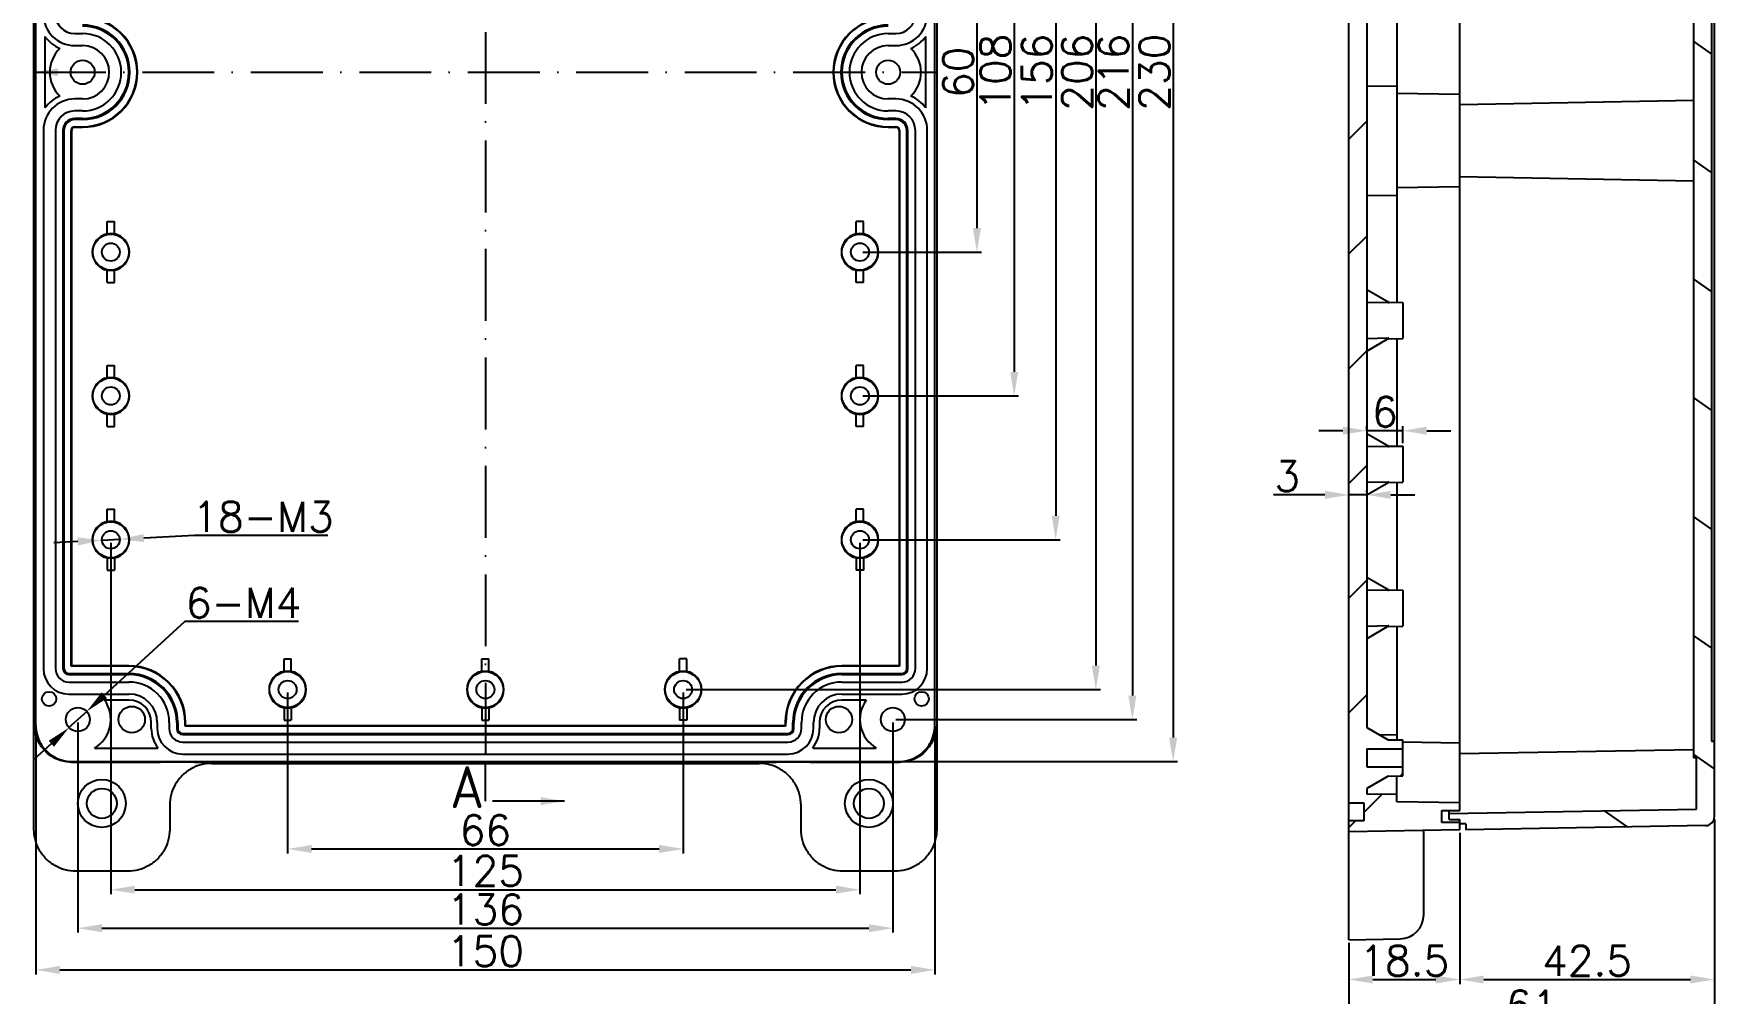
# Model space of a CAD drawing. Header units: millimetres. Extents: x -3364 to -2776, y 3137 to 3570.
# Drawn here: x -3314 to -3033.5, y 3283.2 to 3443.3 of the extents above; entities that cross this region are included whole.
import ezdxf

# ---------------------------------------------------------------- set-up
doc = ezdxf.new("R2010")
doc.units = ezdxf.units.MM
doc.linetypes.add('ACAD_ISO10W100', pattern=[18, 12, -3, 0, -3])
doc.layers.add('02___PRT_ALL_AXES', color=7, linetype='Continuous')
doc.layers.add('中心线', color=1, linetype='ACAD_ISO10W100')
doc.layers.add('标注', color=3, linetype='Continuous', lineweight=0)
doc.styles.get("Standard").update_dxf_attribs({"font": 'txt.shx'})
doc.styles.add('字母与数字', font='isocp.shx', dxfattribs={"height": 0.96, "bigfont": '@extfont2.shx'})
doc.dimstyles.new('ISO-25', dxfattribs={"dimtxt": 2.5, "dimasz": 2, "dimexe": 1.25, "dimexo": 0.625, "dimtad": 1, "dimdsep": 46, "dimtxsty": 'Standard', "dimcen": 2.5, "dimclrt": 256, "dimadec": 0, "dimazin": 0, "dimtfac": 1, "dimtmove": 0, "dimatfit": 3, "dimfxl": 1, "dimarcsym": 0})

# ---------------------------------------------------------------- blocks, each defined once
blk = doc.blocks.new('*D21')
at = {"layer": 'Defpoints', "color": 0, "lineweight": 25}
for p in [(-3271.62, 3333.89), (-3205.62, 3333.89), (-3205.62, 3307.3)]:
    blk.add_point(p, dxfattribs=at)
at = {"layer": '标注', "color": 0, "lineweight": -2}
for p, q in [((-3271.62, 3333.39), (-3271.62, 3306.55)), ((-3205.62, 3333.39), (-3205.62, 3306.55)), ((-3267.62, 3307.3), (-3209.62, 3307.3))]:
    blk.add_line(p, q, dxfattribs=at)
at = {"layer": '标注', "color": 0, "lineweight": 25}
for points in [[(-3267.62, 3307.97), (-3267.62, 3306.64), (-3271.62, 3307.3)], [(-3209.62, 3307.97), (-3209.62, 3306.64), (-3205.62, 3307.3)]]:
    blk.add_solid(points, dxfattribs=at)
at = {"layer": '标注', "lineweight": 25, "insert": (-3238.62, 3310.43), "char_height": 5, "attachment_point": 5}
blk.add_mtext('66', dxfattribs=at)
blk = doc.blocks.new('*D22')
at = {"layer": 'Defpoints', "color": 0, "lineweight": 25}
for p in [(-3301.12, 3358.89), (-3176.12, 3358.89), (-3176.12, 3300.5)]:
    blk.add_point(p, dxfattribs=at)
at = {"layer": '标注', "color": 0, "lineweight": -2}
for p, q in [((-3301.12, 3358.39), (-3301.12, 3299.75)), ((-3176.12, 3358.39), (-3176.12, 3299.75)), ((-3297.12, 3300.5), (-3180.12, 3300.5))]:
    blk.add_line(p, q, dxfattribs=at)
at = {"layer": '标注', "color": 0, "lineweight": 25}
for points in [[(-3297.12, 3301.17), (-3297.12, 3299.84), (-3301.12, 3300.5)], [(-3180.12, 3301.17), (-3180.12, 3299.84), (-3176.12, 3300.5)]]:
    blk.add_solid(points, dxfattribs=at)
at = {"layer": '标注', "lineweight": 25, "insert": (-3238.62, 3303.63), "char_height": 5, "attachment_point": 5}
blk.add_mtext('125', dxfattribs=at)
blk = doc.blocks.new('*D23')
at = {"layer": 'Defpoints', "color": 0, "lineweight": 25}
for p in [(-3306.62, 3328.89), (-3170.62, 3328.89), (-3170.62, 3294.08)]:
    blk.add_point(p, dxfattribs=at)
at = {"layer": '标注', "color": 0, "lineweight": -2}
for p, q in [((-3306.62, 3328.39), (-3306.62, 3293.33)), ((-3170.62, 3328.39), (-3170.62, 3293.33)), ((-3302.62, 3294.08), (-3174.62, 3294.08))]:
    blk.add_line(p, q, dxfattribs=at)
at = {"layer": '标注', "color": 0, "lineweight": 25}
for points in [[(-3302.62, 3294.74), (-3302.62, 3293.41), (-3306.62, 3294.08)], [(-3174.62, 3294.74), (-3174.62, 3293.41), (-3170.62, 3294.08)]]:
    blk.add_solid(points, dxfattribs=at)
at = {"layer": '标注', "lineweight": 25, "insert": (-3238.62, 3297.2), "char_height": 5, "attachment_point": 5}
blk.add_mtext('136', dxfattribs=at)
blk = doc.blocks.new('*D24')
at = {"layer": 'Defpoints', "color": 0, "lineweight": 25}
for p in [(-3313.62, 3327.89), (-3163.62, 3327.89), (-3163.62, 3287.11)]:
    blk.add_point(p, dxfattribs=at)
at = {"layer": '标注', "color": 0, "lineweight": -2}
for p, q in [((-3313.62, 3327.39), (-3313.62, 3286.36)), ((-3163.62, 3327.39), (-3163.62, 3286.36)), ((-3309.62, 3287.11), (-3167.62, 3287.11))]:
    blk.add_line(p, q, dxfattribs=at)
at = {"layer": '标注', "color": 0, "lineweight": 25}
for points in [[(-3309.62, 3287.78), (-3309.62, 3286.45), (-3313.62, 3287.11)], [(-3167.62, 3287.78), (-3167.62, 3286.45), (-3163.62, 3287.11)]]:
    blk.add_solid(points, dxfattribs=at)
at = {"layer": '标注', "lineweight": 25, "insert": (-3238.62, 3290.24), "char_height": 5, "attachment_point": 5}
blk.add_mtext('150', dxfattribs=at)
blk = doc.blocks.new('*D25')
at = {"layer": 'Defpoints', "color": 0, "lineweight": 25}
for p in [(-3176.12, 3466.89), (-3176.12, 3406.89), (-3156.6, 3406.89)]:
    blk.add_point(p, dxfattribs=at)
at = {"layer": '标注', "color": 0, "lineweight": -2}
for p, q in [((-3175.62, 3466.89), (-3155.85, 3466.89)), ((-3156.6, 3462.89), (-3156.6, 3410.89)), ((-3175.62, 3406.89), (-3155.85, 3406.89))]:
    blk.add_line(p, q, dxfattribs=at)
at = {"layer": '标注', "color": 0, "lineweight": 25}
for points in [[(-3157.27, 3462.89), (-3155.93, 3462.89), (-3156.6, 3466.89)], [(-3157.27, 3410.89), (-3155.93, 3410.89), (-3156.6, 3406.89)]]:
    blk.add_solid(points, dxfattribs=at)
at = {"layer": '标注', "lineweight": 25, "insert": (-3159.73, 3436.89), "char_height": 5, "attachment_point": 5, "rotation": 90}
blk.add_mtext('60', dxfattribs=at)
blk = doc.blocks.new('*D26')
at = {"layer": 'Defpoints', "color": 0, "lineweight": 25}
for p in [(-3176.12, 3490.89), (-3176.12, 3382.89), (-3150.38, 3382.89)]:
    blk.add_point(p, dxfattribs=at)
at = {"layer": '标注', "color": 0, "lineweight": -2}
for p, q in [((-3175.62, 3490.89), (-3149.63, 3490.89)), ((-3150.38, 3486.89), (-3150.38, 3386.89)), ((-3175.62, 3382.89), (-3149.63, 3382.89))]:
    blk.add_line(p, q, dxfattribs=at)
at = {"layer": '标注', "color": 0, "lineweight": 25}
for points in [[(-3151.04, 3486.89), (-3149.71, 3486.89), (-3150.38, 3490.89)], [(-3151.04, 3386.89), (-3149.71, 3386.89), (-3150.38, 3382.89)]]:
    blk.add_solid(points, dxfattribs=at)
at = {"layer": '标注', "lineweight": 25, "insert": (-3153.5, 3436.89), "char_height": 5, "attachment_point": 5, "rotation": 90}
blk.add_mtext('108', dxfattribs=at)
blk = doc.blocks.new('*D27')
at = {"layer": 'Defpoints', "color": 0, "lineweight": 25}
for p in [(-3176.12, 3514.89), (-3176.12, 3358.89), (-3143.45, 3358.89)]:
    blk.add_point(p, dxfattribs=at)
at = {"layer": '标注', "color": 0, "lineweight": -2}
for p, q in [((-3175.62, 3514.89), (-3142.7, 3514.89)), ((-3143.45, 3510.89), (-3143.45, 3362.89)), ((-3175.62, 3358.89), (-3142.7, 3358.89))]:
    blk.add_line(p, q, dxfattribs=at)
at = {"layer": '标注', "color": 0, "lineweight": 25}
for points in [[(-3144.12, 3510.89), (-3142.79, 3510.89), (-3143.45, 3514.89)], [(-3144.12, 3362.89), (-3142.79, 3362.89), (-3143.45, 3358.89)]]:
    blk.add_solid(points, dxfattribs=at)
at = {"layer": '标注', "lineweight": 25, "insert": (-3146.58, 3436.89), "char_height": 5, "attachment_point": 5, "rotation": 90}
blk.add_mtext('156', dxfattribs=at)
blk = doc.blocks.new('*D28')
at = {"layer": 'Defpoints', "color": 0, "lineweight": 25}
for p in [(-3205.62, 3539.89), (-3205.62, 3333.89), (-3136.74, 3333.89)]:
    blk.add_point(p, dxfattribs=at)
at = {"layer": '标注', "color": 0, "lineweight": -2}
for p, q in [((-3205.12, 3539.89), (-3135.99, 3539.89)), ((-3136.74, 3535.89), (-3136.74, 3337.89)), ((-3205.12, 3333.89), (-3135.99, 3333.89))]:
    blk.add_line(p, q, dxfattribs=at)
at = {"layer": '标注', "color": 0, "lineweight": 25}
for points in [[(-3137.41, 3535.89), (-3136.08, 3535.89), (-3136.74, 3539.89)], [(-3137.41, 3337.89), (-3136.08, 3337.89), (-3136.74, 3333.89)]]:
    blk.add_solid(points, dxfattribs=at)
at = {"layer": '标注', "lineweight": 25, "insert": (-3139.87, 3436.89), "char_height": 5, "attachment_point": 5, "rotation": 90}
blk.add_mtext('206', dxfattribs=at)
blk = doc.blocks.new('*D29')
at = {"layer": 'Defpoints', "color": 0, "lineweight": 25}
for p in [(-3170.62, 3544.89), (-3170.62, 3328.89), (-3130.65, 3328.89)]:
    blk.add_point(p, dxfattribs=at)
at = {"layer": '标注', "color": 0, "lineweight": -2}
for p, q in [((-3170.12, 3544.89), (-3129.9, 3544.89)), ((-3130.65, 3540.89), (-3130.65, 3332.89)), ((-3170.12, 3328.89), (-3129.9, 3328.89))]:
    blk.add_line(p, q, dxfattribs=at)
at = {"layer": '标注', "color": 0, "lineweight": 25}
for points in [[(-3131.32, 3540.89), (-3129.98, 3540.89), (-3130.65, 3544.89)], [(-3131.32, 3332.89), (-3129.98, 3332.89), (-3130.65, 3328.89)]]:
    blk.add_solid(points, dxfattribs=at)
at = {"layer": '标注', "lineweight": 25, "insert": (-3133.78, 3436.89), "char_height": 5, "attachment_point": 5, "rotation": 90}
blk.add_mtext('216', dxfattribs=at)
blk = doc.blocks.new('*D30')
at = {"layer": 'Defpoints', "color": 0, "lineweight": 25}
for p in [(-3169.62, 3551.89), (-3169.62, 3321.89), (-3123.85, 3321.89)]:
    blk.add_point(p, dxfattribs=at)
at = {"layer": '标注', "color": 0, "lineweight": -2}
for p, q in [((-3169.12, 3551.89), (-3123.1, 3551.89)), ((-3123.85, 3547.89), (-3123.85, 3325.89)), ((-3169.12, 3321.89), (-3123.1, 3321.89))]:
    blk.add_line(p, q, dxfattribs=at)
at = {"layer": '标注', "color": 0, "lineweight": 25}
for points in [[(-3124.52, 3547.89), (-3123.18, 3547.89), (-3123.85, 3551.89)], [(-3124.52, 3325.89), (-3123.18, 3325.89), (-3123.85, 3321.89)]]:
    blk.add_solid(points, dxfattribs=at)
at = {"layer": '标注', "lineweight": 25, "insert": (-3126.97, 3436.89), "char_height": 5, "attachment_point": 5, "rotation": 90}
blk.add_mtext('230', dxfattribs=at)
blk = doc.blocks.new('*D31')
at = {"layer": 'Defpoints', "color": 0, "lineweight": 25}
for p in [(-3076.03, 3310.48), (-3094.53, 3292.16), (-3076.03, 3285.51)]:
    blk.add_point(p, dxfattribs=at)
at = {"layer": '标注', "color": 0, "lineweight": -2}
for p, q in [((-3076.03, 3309.98), (-3076.03, 3284.76)), ((-3094.53, 3291.66), (-3094.53, 3284.76)), ((-3090.53, 3285.51), (-3080.03, 3285.51))]:
    blk.add_line(p, q, dxfattribs=at)
at = {"layer": '标注', "color": 0, "lineweight": 25}
for points in [[(-3090.53, 3286.18), (-3090.53, 3284.85), (-3094.53, 3285.51)], [(-3080.03, 3286.18), (-3080.03, 3284.85), (-3076.03, 3285.51)]]:
    blk.add_solid(points, dxfattribs=at)
at = {"layer": '标注', "lineweight": 25, "insert": (-3085.28, 3288.64), "char_height": 5, "attachment_point": 5}
blk.add_mtext('18.5', dxfattribs=at)
blk = doc.blocks.new('*D32')
at = {"layer": 'Defpoints', "color": 0, "lineweight": 25}
for p in [(-3033.53, 3312.7), (-3076.03, 3310.48), (-3033.53, 3285.51)]:
    blk.add_point(p, dxfattribs=at)
at = {"layer": '标注', "color": 0, "lineweight": -2}
for p, q in [((-3076.03, 3309.98), (-3076.03, 3284.76)), ((-3033.53, 3312.2), (-3033.53, 3284.76)), ((-3072.03, 3285.51), (-3037.53, 3285.51))]:
    blk.add_line(p, q, dxfattribs=at)
at = {"layer": '标注', "color": 0, "lineweight": 25}
for points in [[(-3072.03, 3286.18), (-3072.03, 3284.85), (-3076.03, 3285.51)], [(-3037.53, 3286.18), (-3037.53, 3284.85), (-3033.53, 3285.51)]]:
    blk.add_solid(points, dxfattribs=at)
at = {"layer": '标注', "lineweight": 25, "insert": (-3054.78, 3288.64), "char_height": 5, "attachment_point": 5}
blk.add_mtext('42.5', dxfattribs=at)
blk = doc.blocks.new('*D33')
at = {"layer": 'Defpoints', "color": 0, "lineweight": 25}
for p in [(-3094.53, 3285.51), (-3033.53, 3285.51), (-3033.53, 3278.04)]:
    blk.add_point(p, dxfattribs=at)
at = {"layer": '标注', "color": 0, "lineweight": -2}
for p, q in [((-3094.53, 3285.01), (-3094.53, 3277.29)), ((-3033.53, 3285.01), (-3033.53, 3277.29)), ((-3090.53, 3278.04), (-3037.53, 3278.04))]:
    blk.add_line(p, q, dxfattribs=at)
at = {"layer": '标注', "color": 0, "lineweight": 25}
for points in [[(-3090.53, 3278.71), (-3090.53, 3277.37), (-3094.53, 3278.04)], [(-3037.53, 3278.71), (-3037.53, 3277.37), (-3033.53, 3278.04)]]:
    blk.add_solid(points, dxfattribs=at)
at = {"layer": '标注', "lineweight": 25, "insert": (-3064.03, 3281.17), "char_height": 5, "attachment_point": 5}
blk.add_mtext('61', dxfattribs=at)
blk = doc.blocks.new('*D36')
at = {"layer": 'Defpoints', "color": 0, "lineweight": 25}
for p in [(-3091.53, 3377.09), (-3091.53, 3376.58), (-3085.53, 3374.48)]:
    blk.add_point(p, dxfattribs=at)
at = {"layer": '标注', "color": 0, "lineweight": -2}
for p, q in [((-3095.53, 3377.09), (-3099.53, 3377.09)), ((-3091.53, 3377.08), (-3091.53, 3377.84)), ((-3085.53, 3377.09), (-3091.53, 3377.09)), ((-3085.53, 3374.98), (-3085.53, 3377.84)), ((-3081.53, 3377.09), (-3077.53, 3377.09))]:
    blk.add_line(p, q, dxfattribs=at)
at = {"layer": '标注', "color": 0, "lineweight": 25}
for points in [[(-3095.53, 3377.75), (-3095.53, 3376.42), (-3091.53, 3377.09)], [(-3081.53, 3377.75), (-3081.53, 3376.42), (-3085.53, 3377.09)]]:
    blk.add_solid(points, dxfattribs=at)
at = {"layer": '标注', "lineweight": 25, "insert": (-3088.53, 3380.21), "char_height": 5, "attachment_point": 5}
blk.add_mtext('6', dxfattribs=at)
blk = doc.blocks.new('*D37')
at = {"layer": 'Defpoints', "color": 0, "lineweight": 25}
for p in [(-3094.53, 3366.38), (-3094.53, 3366.38), (-3091.53, 3366.38)]:
    blk.add_point(p, dxfattribs=at)
at = {"layer": '标注', "color": 0, "lineweight": -2}
for p, q in [((-3098.53, 3366.38), (-3107.12, 3366.38)), ((-3094.53, 3366.88), (-3094.53, 3367.13)), ((-3091.53, 3366.38), (-3094.53, 3366.38)), ((-3091.53, 3366.88), (-3091.53, 3367.13)), ((-3087.53, 3366.38), (-3083.53, 3366.38))]:
    blk.add_line(p, q, dxfattribs=at)
at = {"layer": '标注', "color": 0, "lineweight": 25}
for points in [[(-3098.53, 3367.05), (-3098.53, 3365.71), (-3094.53, 3366.38)], [(-3087.53, 3367.05), (-3087.53, 3365.71), (-3091.53, 3366.38)]]:
    blk.add_solid(points, dxfattribs=at)
at = {"layer": '标注', "lineweight": 25, "insert": (-3104.83, 3369.5), "char_height": 5, "attachment_point": 5}
blk.add_mtext('3', dxfattribs=at)
blk = doc.blocks.new('*D38')
at = {"layer": 'Defpoints', "color": 0, "lineweight": 25}
for p in [(-3302.62, 3358.81), (-3299.62, 3358.97)]:
    blk.add_point(p, dxfattribs=at)
at = {"layer": '标注', "color": 0, "lineweight": -2}
for p, q in [((-3306.62, 3358.61), (-3310.61, 3358.4)), ((-3302.62, 3358.81), (-3299.62, 3358.97)), ((-3287.18, 3359.61), (-3295.63, 3359.17)), ((-3264.89, 3359.61), (-3287.18, 3359.61))]:
    blk.add_line(p, q, dxfattribs=at)
at = {"layer": '标注', "color": 0, "lineweight": 25}
for points in [[(-3306.65, 3359.28), (-3306.58, 3357.94), (-3302.62, 3358.81)], [(-3295.66, 3359.84), (-3295.6, 3358.51), (-3299.62, 3358.97)]]:
    blk.add_solid(points, dxfattribs=at)
at = {"layer": '标注', "lineweight": 25, "insert": (-3275.73, 3362.73), "char_height": 5, "attachment_point": 5}
blk.add_mtext('18-M3', dxfattribs=at)
blk = doc.blocks.new('*D39')
at = {"layer": 'Defpoints', "color": 0, "lineweight": 25}
for p in [(-3305.15, 3330.24), (-3308.1, 3327.54)]:
    blk.add_point(p, dxfattribs=at)
at = {"layer": '标注', "color": 0, "lineweight": -2}
for p, q in [((-3288.75, 3345.23), (-3302.19, 3332.94)), ((-3269.79, 3345.23), (-3288.75, 3345.23)), ((-3308.1, 3327.54), (-3305.15, 3330.24)), ((-3311.05, 3324.84), (-3314, 3322.15))]:
    blk.add_line(p, q, dxfattribs=at)
at = {"layer": '标注', "color": 0, "lineweight": 25}
for points in [[(-3302.64, 3333.43), (-3301.74, 3332.45), (-3305.15, 3330.24)], [(-3311.5, 3325.34), (-3310.6, 3324.35), (-3308.1, 3327.54)]]:
    blk.add_solid(points, dxfattribs=at)
at = {"layer": '标注', "lineweight": 25, "insert": (-3278.96, 3348.35), "char_height": 5, "attachment_point": 5}
blk.add_mtext('6-M4', dxfattribs=at)

msp = doc.modelspace()

# ---------------------------------------------------------------- linework, layer by layer
at = {"color": 7, "linetype": 'Continuous', "lineweight": 25}
for p, q in [((-3313.95, 3310.57), (-3313.95, 3563.22)), ((-3163.3, 3563.22), (-3163.3, 3310.57)), ((-3094.53, 3314.98), (-3094.53, 3558.8)), ((-3313.62, 3327.89), (-3313.62, 3545.89)), ((-3163.62, 3327.89), (-3163.62, 3545.89)), ((-3076.03, 3313.73), (-3076.03, 3537.23)), ((-3033.53, 3312.7), (-3033.53, 3538.26)), ((-3037.03, 3528.48), (-3037.03, 3322.48)), ((-3034.03, 3525.68), (-3034.03, 3325.28)), ((-3091.53, 3523.38), (-3091.53, 3327.58)), ((-3086.53, 3452.46), (-3086.53, 3398.5)), ((-3307.12, 3443.34), (-3305.82, 3443.34)), ((-3171.42, 3443.34), (-3170.12, 3443.34)), ((-3307.12, 3441.34), (-3305.82, 3441.34)), ((-3171.42, 3441.34), (-3170.12, 3441.34)), ((-3091.53, 3434.65), (-3086.53, 3434.56)), ((-3076.03, 3433.18), (-3086.53, 3433.36)), ((-3305.82, 3432.44), (-3307.12, 3432.44)), ((-3305.82, 3430.44), (-3307.12, 3430.44)), ((-3170.12, 3432.44), (-3171.42, 3432.44)), ((-3170.12, 3430.44), (-3171.42, 3430.44)), ((-3037.03, 3432.16), (-3076.03, 3431.48)), ((-3305.82, 3429.19), (-3307.12, 3429.19)), ((-3305.82, 3429.01), (-3307.12, 3429.01)), ((-3307.12, 3427.81), (-3305.82, 3427.81)), ((-3307.12, 3427.72), (-3305.82, 3427.72)), ((-3170.12, 3429.19), (-3171.42, 3429.19)), ((-3170.12, 3429.01), (-3171.42, 3429.01)), ((-3171.42, 3427.81), (-3170.12, 3427.81)), ((-3171.42, 3427.72), (-3170.12, 3427.72)), ((-3312.37, 3427.19), (-3312.37, 3337.39)), ((-3310.37, 3427.19), (-3310.37, 3337.39)), ((-3309.12, 3427.19), (-3309.12, 3337.39)), ((-3308.94, 3427.19), (-3308.94, 3337.39)), ((-3307.74, 3337.77), (-3307.74, 3427.19)), ((-3307.65, 3337.86), (-3307.65, 3427.19)), ((-3169.59, 3427.19), (-3169.59, 3337.86)), ((-3169.51, 3427.19), (-3169.51, 3337.77)), ((-3168.31, 3337.39), (-3168.31, 3427.19)), ((-3168.12, 3337.39), (-3168.12, 3427.19)), ((-3166.87, 3337.39), (-3166.87, 3427.19)), ((-3164.87, 3337.39), (-3164.87, 3427.19)), ((-3076.03, 3419.48), (-3037.03, 3418.8)), ((-3091.53, 3416.31), (-3086.53, 3416.4)), ((-3076.03, 3417.78), (-3086.53, 3417.6)), ((-3301.72, 3409.87), (-3301.72, 3411.99)), ((-3301.72, 3411.99), (-3300.52, 3411.99)), ((-3300.52, 3409.87), (-3300.52, 3411.99)), ((-3175.52, 3411.99), (-3176.72, 3411.99)), ((-3176.72, 3409.87), (-3176.72, 3411.99)), ((-3175.52, 3409.87), (-3175.52, 3411.99)), ((-3301.72, 3401.79), (-3301.72, 3403.91)), ((-3300.52, 3401.79), (-3300.52, 3403.91)), ((-3176.72, 3401.79), (-3176.72, 3403.91)), ((-3175.52, 3401.79), (-3175.52, 3403.91)), ((-3301.72, 3401.79), (-3300.52, 3401.79)), ((-3175.52, 3401.79), (-3176.72, 3401.79)), ((-3087.86, 3398.46), (-3091.53, 3400.58)), ((-3091.53, 3398.53), (-3087.96, 3398.46)), ((-3087.96, 3398.52), (-3085.53, 3398.48)), ((-3087.96, 3398.46), (-3087.86, 3398.46)), ((-3085.53, 3398.48), (-3085.53, 3392.48)), ((-3091.53, 3390.38), (-3087.86, 3392.5)), ((-3087.96, 3392.5), (-3091.53, 3392.43)), ((-3087.86, 3392.5), (-3087.96, 3392.5)), ((-3087.96, 3392.44), (-3085.53, 3392.48)), ((-3086.53, 3392.46), (-3086.53, 3374.5)), ((-3301.72, 3385.87), (-3301.72, 3387.99)), ((-3301.72, 3387.99), (-3300.52, 3387.99)), ((-3300.52, 3385.87), (-3300.52, 3387.99)), ((-3175.52, 3387.99), (-3176.72, 3387.99)), ((-3176.72, 3385.87), (-3176.72, 3387.99)), ((-3175.52, 3385.87), (-3175.52, 3387.99)), ((-3301.72, 3377.79), (-3301.72, 3379.91)), ((-3300.52, 3377.79), (-3300.52, 3379.91)), ((-3176.72, 3377.79), (-3176.72, 3379.91)), ((-3175.52, 3377.79), (-3175.52, 3379.91)), ((-3301.72, 3377.79), (-3300.52, 3377.79)), ((-3175.52, 3377.79), (-3176.72, 3377.79)), ((-3087.86, 3374.46), (-3091.53, 3376.58)), ((-3091.53, 3374.53), (-3087.96, 3374.46)), ((-3087.96, 3374.52), (-3085.53, 3374.48)), ((-3087.96, 3374.46), (-3087.86, 3374.46)), ((-3085.53, 3374.48), (-3085.53, 3368.48)), ((-3091.53, 3366.38), (-3087.86, 3368.5)), ((-3087.96, 3368.5), (-3091.53, 3368.43)), ((-3087.86, 3368.5), (-3087.96, 3368.5)), ((-3087.96, 3368.44), (-3085.53, 3368.48)), ((-3086.53, 3368.46), (-3086.53, 3350.5)), ((-3301.72, 3363.99), (-3300.52, 3363.99)), ((-3301.72, 3361.87), (-3301.72, 3363.99)), ((-3300.52, 3361.87), (-3300.52, 3363.99)), ((-3175.52, 3363.99), (-3176.72, 3363.99)), ((-3176.72, 3361.87), (-3176.72, 3363.99)), ((-3175.52, 3361.87), (-3175.52, 3363.99)), ((-3301.72, 3355.91), (-3301.72, 3353.79)), ((-3300.52, 3355.91), (-3300.52, 3353.79)), ((-3176.72, 3355.91), (-3176.72, 3353.79)), ((-3175.52, 3355.91), (-3175.52, 3353.79)), ((-3301.72, 3353.79), (-3300.52, 3353.79)), ((-3175.52, 3353.79), (-3176.72, 3353.79)), ((-3087.86, 3350.46), (-3091.53, 3352.58)), ((-3091.53, 3350.53), (-3087.96, 3350.46)), ((-3087.96, 3350.52), (-3085.53, 3350.48)), ((-3087.96, 3350.46), (-3087.86, 3350.46)), ((-3085.53, 3350.48), (-3085.53, 3344.48)), ((-3087.86, 3344.5), (-3091.53, 3342.38)), ((-3087.96, 3344.5), (-3091.53, 3344.43)), ((-3087.86, 3344.5), (-3087.96, 3344.5)), ((-3087.96, 3344.44), (-3085.53, 3344.48)), ((-3086.53, 3344.46), (-3086.53, 3325.5)), ((-3307.65, 3337.86), (-3307.74, 3337.77)), ((-3298.12, 3337.77), (-3307.74, 3337.77)), ((-3298.12, 3337.86), (-3307.65, 3337.86)), ((-3272.22, 3339), (-3271.02, 3339)), ((-3272.22, 3336.87), (-3272.22, 3339)), ((-3271.02, 3336.87), (-3271.02, 3339)), ((-3239.22, 3339), (-3238.02, 3339)), ((-3239.22, 3336.87), (-3239.22, 3339)), ((-3238.02, 3336.87), (-3238.02, 3339)), ((-3205.02, 3339), (-3206.22, 3339)), ((-3206.22, 3336.87), (-3206.22, 3339)), ((-3205.02, 3336.87), (-3205.02, 3339)), ((-3169.59, 3337.86), (-3179.12, 3337.86)), ((-3169.51, 3337.77), (-3179.12, 3337.77)), ((-3169.59, 3337.86), (-3169.51, 3337.77)), ((-3308.12, 3336.57), (-3298.12, 3336.57)), ((-3308.12, 3336.39), (-3298.12, 3336.39)), ((-3308.12, 3335.14), (-3298.12, 3335.14)), ((-3179.12, 3336.57), (-3169.12, 3336.57)), ((-3179.12, 3336.39), (-3169.12, 3336.39)), ((-3179.12, 3335.14), (-3169.12, 3335.14)), ((-3308.12, 3333.14), (-3298.12, 3333.14)), ((-3179.12, 3333.14), (-3169.12, 3333.14)), ((-3272.22, 3330.91), (-3272.22, 3328.79)), ((-3271.02, 3330.91), (-3271.02, 3328.79)), ((-3239.22, 3330.91), (-3239.22, 3328.79)), ((-3238.02, 3330.91), (-3238.02, 3328.79)), ((-3206.22, 3330.91), (-3206.22, 3328.79)), ((-3205.02, 3330.91), (-3205.02, 3328.79)), ((-3293.37, 3328.39), (-3293.37, 3327.39)), ((-3291.37, 3328.39), (-3291.37, 3327.39)), ((-3290.12, 3328.39), (-3290.12, 3327.39)), ((-3289.94, 3328.39), (-3289.94, 3327.39)), ((-3289.12, 3326.57), (-3188.12, 3326.57)), ((-3289.12, 3326.39), (-3188.12, 3326.39)), ((-3288.74, 3327.77), (-3288.74, 3328.39)), ((-3288.65, 3327.86), (-3288.74, 3327.77)), ((-3188.51, 3327.77), (-3288.74, 3327.77)), ((-3288.65, 3327.86), (-3288.65, 3328.39)), ((-3188.59, 3327.86), (-3288.65, 3327.86)), ((-3272.22, 3328.79), (-3271.02, 3328.79)), ((-3239.22, 3328.79), (-3238.02, 3328.79)), ((-3205.02, 3328.79), (-3206.22, 3328.79)), ((-3188.59, 3328.39), (-3188.59, 3327.86)), ((-3188.59, 3327.86), (-3188.51, 3327.77)), ((-3188.51, 3328.39), (-3188.51, 3327.77)), ((-3187.31, 3327.39), (-3187.31, 3328.39)), ((-3187.12, 3327.39), (-3187.12, 3328.39)), ((-3185.87, 3327.39), (-3185.87, 3328.39)), ((-3183.87, 3327.39), (-3183.87, 3328.39)), ((-3091.53, 3327.58), (-3087.96, 3325.52)), ((-3089.51, 3326.42), (-3086.53, 3326.36)), ((-3289.12, 3325.14), (-3188.12, 3325.14)), ((-3091.53, 3323.98), (-3085.53, 3323.98)), ((-3091.53, 3323.98), (-3091.53, 3320.98)), ((-3087.96, 3325.52), (-3085.53, 3325.48)), ((-3085.53, 3319.48), (-3085.53, 3325.48)), ((-3085.53, 3325.15), (-3076.03, 3324.98)), ((-3076.03, 3323.23), (-3037.03, 3323.91)), ((-3034.03, 3325.28), (-3033.53, 3325.28)), ((-3307.73, 3321.79), (-3292.88, 3321.79)), ((-3307.62, 3321.89), (-3169.62, 3321.89)), ((-3289.12, 3323.14), (-3188.12, 3323.14)), ((-3284.3, 3321.57), (-3192.94, 3321.57)), ((-3184.37, 3321.79), (-3169.52, 3321.79)), ((-3091.53, 3320.98), (-3085.53, 3320.98)), ((-3036.53, 3322.48), (-3037.03, 3322.48)), ((-3036.53, 3313.92), (-3036.53, 3322.48)), ((-3087.96, 3319.44), (-3091.53, 3317.38)), ((-3087.96, 3319.44), (-3085.53, 3319.48)), ((-3086.53, 3315.16), (-3086.53, 3319.46)), ((-3091.53, 3317.38), (-3091.53, 3316.45)), ((-3086.53, 3316.36), (-3091.53, 3316.45)), ((-3076.03, 3314.98), (-3086.53, 3315.16)), ((-3291.3, 3314.57), (-3291.3, 3310.57)), ((-3185.95, 3310.57), (-3185.95, 3314.57)), ((-3094.53, 3314.98), (-3092.03, 3314.98)), ((-3094.53, 3292.16), (-3094.53, 3314.94)), ((-3092.03, 3314.98), (-3092.03, 3311.98)), ((-3079.03, 3313.73), (-3076.03, 3313.73)), ((-3079.03, 3311.73), (-3079.03, 3313.73)), ((-3077.78, 3313.2), (-3036.53, 3313.92)), ((-3077.78, 3312.23), (-3077.78, 3313.73)), ((-3092.03, 3311.98), (-3094.53, 3311.98)), ((-3076.03, 3310.48), (-3094.53, 3310.16)), ((-3082.03, 3296.31), (-3082.03, 3310.38)), ((-3076.03, 3311.73), (-3079.03, 3311.73)), ((-3077.78, 3312.23), (-3076.03, 3312.23)), ((-3076.03, 3310.48), (-3076.03, 3312.23)), ((-3075.03, 3311.48), (-3076.03, 3311.48)), ((-3075.03, 3311.48), (-3075.03, 3310.5)), ((-3035.01, 3311.2), (-3075.03, 3310.5)), ((-3298.3, 3303.57), (-3306.95, 3303.57)), ((-3170.3, 3303.57), (-3178.95, 3303.57)), ((-3094.53, 3292.16), (-3085.96, 3292.31))]:
    msp.add_line(p, q, dxfattribs=at)
at = {"color": 2, "linetype": 'Continuous', "lineweight": 25}
for p, q in [((-3034.03, 3439.99), (-3037.03, 3442.09)), ((-3091.53, 3428.71), (-3094.53, 3425.71)), ((-3034.03, 3420.16), (-3037.03, 3422.26)), ((-3091.53, 3409.57), (-3094.53, 3406.57)), ((-3034.03, 3400.33), (-3037.03, 3402.43)), ((-3091.53, 3390.43), (-3094.53, 3387.43)), ((-3034.03, 3380.49), (-3037.03, 3382.6)), ((-3091.53, 3371.29), (-3094.53, 3368.29)), ((-3034.03, 3360.66), (-3037.03, 3362.76)), ((-3091.53, 3352.15), (-3094.53, 3349.15)), ((-3034.03, 3340.83), (-3037.03, 3342.93)), ((-3091.53, 3333.01), (-3094.53, 3330.01)), ((-3033.53, 3320.65), (-3037.03, 3323.1)), ((-3085.53, 3319.87), (-3085.93, 3319.47)), ((-3089, 3316.41), (-3092.03, 3313.37)), ((-3048.03, 3310.97), (-3051.86, 3313.65)), ((-3093.43, 3311.98), (-3094.53, 3310.87))]:
    msp.add_line(p, q, dxfattribs=at)
at = {"color": 7, "linetype": 'Continuous', "lineweight": 25}
for centre in [(-3301.12, 3406.89), (-3176.12, 3406.89), (-3301.12, 3382.89), (-3176.12, 3382.89), (-3301.12, 3358.89), (-3176.12, 3358.89), (-3271.62, 3333.89), (-3238.62, 3333.89), (-3205.62, 3333.89)]:
    msp.add_circle(centre, 3, dxfattribs=at)
for centre, radius, start, end in [((-3307.12, 3446.59), 5.25, 180, 270), ((-3307.12, 3446.59), 3.25, 180, 270), ((-3305.82, 3436.89), 9.17, 270, 90), ((-3305.82, 3436.89), 9.08, 270, 90), ((-3305.82, 3436.89), 7.88, 270, 90), ((-3305.82, 3436.89), 7.7, 270, 90), ((-3171.42, 3436.89), 9.17, 90, 270), ((-3171.42, 3436.89), 9.08, 90, 270), ((-3171.42, 3436.89), 7.88, 90, 270), ((-3171.42, 3436.89), 7.7, 90, 270), ((-3170.12, 3446.59), 5.25, 270, 0), ((-3170.12, 3446.59), 3.25, 270, 0), ((-3305.82, 3436.89), 6.45, 270, 90), ((-3171.42, 3436.89), 6.45, 90, 270), ((-3305.82, 3436.89), 4.45, 270, 90), ((-3171.42, 3436.89), 4.45, 90, 270), ((-3307.12, 3427.19), 5.25, 90, 180), ((-3307.12, 3427.19), 3.25, 90, 180), ((-3170.12, 3427.19), 5.25, 0, 90), ((-3170.12, 3427.19), 3.25, 0, 90), ((-3307.12, 3427.19), 2, 90, 180), ((-3307.12, 3427.19), 1.82, 90, 180), ((-3307.12, 3427.19), 0.617, 90, 180), ((-3307.12, 3427.19), 0.529, 90, 180), ((-3170.12, 3427.19), 2, 0, 90), ((-3170.12, 3427.19), 1.82, 0, 90), ((-3170.12, 3427.19), 0.617, 0, 90), ((-3170.12, 3427.19), 0.529, 0, 90), ((-3301.12, 3406.89), 3.1, 101.1427, 258.8573), ((-3301.12, 3406.89), 3.1, 281.1427, 78.8573), ((-3176.12, 3406.89), 3.1, 101.1427, 258.8573), ((-3176.12, 3406.89), 3.1, 281.1427, 78.8573), ((-3301.12, 3382.89), 3.1, 101.1427, 258.8573), ((-3301.12, 3382.89), 3.1, 281.1427, 78.8573), ((-3176.12, 3382.89), 3.1, 101.1427, 258.8573), ((-3176.12, 3382.89), 3.1, 281.1427, 78.8573), ((-3301.12, 3358.89), 3.1, 101.1427, 258.8573), ((-3301.12, 3358.89), 3.1, 281.1427, 78.8573), ((-3176.12, 3358.89), 3.1, 101.1427, 258.8573), ((-3176.12, 3358.89), 3.1, 281.1427, 78.8573), ((-3298.12, 3328.39), 9.47, 0, 90), ((-3298.12, 3328.39), 9.38, 0, 90), ((-3179.12, 3328.39), 9.47, 90, 180), ((-3179.12, 3328.39), 9.38, 90, 180), ((-3308.12, 3337.39), 4.25, 180, 270), ((-3308.12, 3337.39), 2.25, 180, 270), ((-3308.12, 3337.39), 1, 180, 270), ((-3308.12, 3337.39), 0.817, 180, 270), ((-3298.12, 3328.39), 8.18, 0, 90), ((-3298.12, 3328.39), 8, 0, 90), ((-3298.12, 3328.39), 6.75, 0, 90), ((-3271.62, 3333.89), 3.1, 101.1427, 258.8573), ((-3271.62, 3333.89), 3.1, 281.1427, 78.8573), ((-3238.62, 3333.89), 3.1, 101.1427, 258.8573), ((-3238.62, 3333.89), 3.1, 281.1427, 78.8573), ((-3205.62, 3333.89), 3.1, 101.1427, 258.8573), ((-3205.62, 3333.89), 3.1, 281.1427, 78.8573), ((-3179.12, 3328.39), 8.18, 90, 180), ((-3179.12, 3328.39), 8, 90, 180), ((-3179.12, 3328.39), 6.75, 90, 180), ((-3169.12, 3337.39), 4.25, 270, 0), ((-3169.12, 3337.39), 2.25, 270, 0), ((-3169.12, 3337.39), 1, 270, 0), ((-3169.12, 3337.39), 0.817, 270, 0), ((-3298.12, 3328.39), 4.75, 0, 90), ((-3179.12, 3328.39), 4.75, 90, 180), ((-3289.12, 3327.39), 4.25, 180, 270), ((-3289.12, 3327.39), 2.25, 180, 270), ((-3289.12, 3327.39), 1, 180, 270), ((-3289.12, 3327.39), 0.817, 180, 270), ((-3188.12, 3327.39), 4.25, 270, 0), ((-3188.12, 3327.39), 2.25, 270, 0), ((-3188.12, 3327.39), 1, 270, 0), ((-3188.12, 3327.39), 0.817, 270, 0), ((-3035.03, 3312.7), 1.5, 271, 0), ((-3086.03, 3296.31), 4, 271, 0)]:
    msp.add_arc(centre, radius, start, end, dxfattribs=at)
for points, start_tangent, end_tangent in [([(-3300.52, 3409.87), (-3301.12, 3409.93), (-3301.72, 3409.87)], (-0.979102, 0.20337), (-0.979102, -0.20337)), ([(-3175.52, 3409.87), (-3176.12, 3409.93), (-3176.72, 3409.87)], (-0.979102, 0.20337), (-0.979102, -0.20337)), ([(-3301.72, 3403.91), (-3301.12, 3403.85), (-3300.52, 3403.91)], (0.979102, -0.20337), (0.979102, 0.20337)), ([(-3176.72, 3403.91), (-3176.12, 3403.85), (-3175.52, 3403.91)], (0.979102, -0.20337), (0.979102, 0.20337)), ([(-3300.52, 3385.87), (-3301.12, 3385.93), (-3301.72, 3385.87)], (-0.979102, 0.20337), (-0.979102, -0.20337)), ([(-3175.52, 3385.87), (-3176.12, 3385.93), (-3176.72, 3385.87)], (-0.979102, 0.20337), (-0.979102, -0.20337)), ([(-3301.72, 3379.91), (-3301.12, 3379.85), (-3300.52, 3379.91)], (0.979102, -0.20337), (0.979102, 0.20337)), ([(-3176.72, 3379.91), (-3176.12, 3379.85), (-3175.52, 3379.91)], (0.979102, -0.20337), (0.979102, 0.20337)), ([(-3300.52, 3361.87), (-3301.12, 3361.93), (-3301.72, 3361.87)], (-0.979102, 0.20337), (-0.979102, -0.20337)), ([(-3175.52, 3361.87), (-3176.12, 3361.93), (-3176.72, 3361.87)], (-0.979102, 0.20337), (-0.979102, -0.20337)), ([(-3301.72, 3355.91), (-3301.12, 3355.85), (-3300.52, 3355.91)], (0.979102, -0.20337), (0.979102, 0.20337)), ([(-3176.72, 3355.91), (-3176.12, 3355.85), (-3175.52, 3355.91)], (0.979102, -0.20337), (0.979102, 0.20337)), ([(-3271.02, 3336.87), (-3271.62, 3336.93), (-3272.22, 3336.87)], (-0.979104, 0.203358), (-0.979104, -0.203358)), ([(-3238.02, 3336.87), (-3238.62, 3336.93), (-3239.22, 3336.87)], (-0.979104, 0.203358), (-0.979104, -0.203358)), ([(-3205.02, 3336.87), (-3205.62, 3336.93), (-3206.22, 3336.87)], (-0.979104, 0.203358), (-0.979104, -0.203358)), ([(-3272.22, 3330.91), (-3271.62, 3330.85), (-3271.02, 3330.91)], (0.979104, -0.203358), (0.979104, 0.203358)), ([(-3239.22, 3330.91), (-3238.62, 3330.85), (-3238.02, 3330.91)], (0.979104, -0.203358), (0.979104, 0.203358)), ([(-3206.22, 3330.91), (-3205.62, 3330.85), (-3205.02, 3330.91)], (0.979104, -0.203358), (0.979104, 0.203358)), ([(-3309.8, 3322.15), (-3310.75, 3322.6), (-3311.67, 3323.25), (-3312.49, 3324.09), (-3313.15, 3325.12), (-3313.61, 3326.34), (-3313.8, 3327.72)], (-0.938707, 0.344716), (-0.014452, 0.999896)), ([(-3313.62, 3327.89), (-3313.42, 3326.34), (-3312.82, 3324.89), (-3311.87, 3323.65), (-3310.62, 3322.7), (-3309.18, 3322.1), (-3307.62, 3321.89)], (0, -1), (1, 0)), ([(-3169.62, 3321.89), (-3168.07, 3322.1), (-3166.62, 3322.7), (-3165.38, 3323.65), (-3164.43, 3324.89), (-3163.83, 3326.34), (-3163.62, 3327.89)], (1, 0), (0, 1)), ([(-3163.45, 3327.72), (-3163.63, 3326.34), (-3164.1, 3325.12), (-3164.76, 3324.09), (-3165.57, 3323.25), (-3166.49, 3322.6), (-3167.45, 3322.15)], (-0.014452, -0.999896), (-0.938707, -0.344716)), ([(-3307.73, 3321.79), (-3308.78, 3321.88), (-3309.8, 3322.15)], (-1, 0), (-0.938707, 0.344716)), ([(-3284.45, 3321.72), (-3285.49, 3321.73), (-3286.56, 3321.74), (-3287.66, 3321.76), (-3288.78, 3321.77), (-3289.96, 3321.78), (-3291.31, 3321.78), (-3292.88, 3321.79)], (-0.999882, 0.015339), (-1, 0)), ([(-3284.3, 3321.57), (-3286.11, 3321.33), (-3287.8, 3320.63), (-3289.25, 3319.52), (-3290.36, 3318.07), (-3291.06, 3316.38), (-3291.3, 3314.57)], (-1, 0), (0, -1)), ([(-3185.95, 3314.57), (-3186.18, 3316.38), (-3186.88, 3318.07), (-3188, 3319.52), (-3189.44, 3320.63), (-3191.13, 3321.33), (-3192.94, 3321.57)], (0, 1), (-1, 0)), ([(-3184.37, 3321.79), (-3185.91, 3321.78), (-3187.24, 3321.78), (-3188.45, 3321.77), (-3189.59, 3321.76), (-3190.69, 3321.74), (-3191.76, 3321.73), (-3192.8, 3321.72)], (-1, 0), (-0.999938, -0.011148)), ([(-3167.45, 3322.15), (-3168.46, 3321.88), (-3169.52, 3321.79)], (-0.938707, -0.344716), (-1, 0)), ([(-3306.95, 3303.57), (-3308.76, 3303.81), (-3310.45, 3304.51), (-3311.9, 3305.62), (-3313.01, 3307.07), (-3313.71, 3308.76), (-3313.95, 3310.57)], (-1, 0), (0, 1)), ([(-3291.3, 3310.57), (-3291.54, 3308.76), (-3292.24, 3307.07), (-3293.35, 3305.62), (-3294.8, 3304.51), (-3296.49, 3303.81), (-3298.3, 3303.57)], (0, -1), (-1, 0)), ([(-3178.95, 3303.57), (-3180.76, 3303.81), (-3182.45, 3304.51), (-3183.9, 3305.62), (-3185.01, 3307.07), (-3185.71, 3308.76), (-3185.95, 3310.57)], (-1, 0), (0, 1)), ([(-3163.3, 3310.57), (-3163.54, 3308.76), (-3164.24, 3307.07), (-3165.35, 3305.62), (-3166.8, 3304.51), (-3168.49, 3303.81), (-3170.3, 3303.57)], (0, -1), (-1, 0))]:
    msp.add_spline(points, degree=3, dxfattribs=dict(at, start_tangent=start_tangent, end_tangent=end_tangent))
at = {"layer": '02___PRT_ALL_AXES', "color": 7, "linetype": 'Continuous', "lineweight": 25}
for p, q in [((-3312.12, 3442.84), (-3312.12, 3430.94)), ((-3165.12, 3430.94), (-3165.12, 3442.84)), ((-3298.12, 3332.14), (-3302.19, 3332.14)), ((-3175.06, 3332.14), (-3179.12, 3332.14)), ((-3294.37, 3327.39), (-3294.37, 3328.39)), ((-3182.87, 3328.39), (-3182.87, 3327.39)), ((-3303.85, 3324.14), (-3293.25, 3324.14)), ((-3184, 3324.14), (-3173.4, 3324.14))]:
    msp.add_line(p, q, dxfattribs=at)
for centre, radius in [((-3305.82, 3436.89), 2), ((-3171.42, 3436.89), 2), ((-3301.12, 3406.89), 1.5), ((-3176.12, 3406.89), 1.5), ((-3301.12, 3382.89), 1.5), ((-3176.12, 3382.89), 1.5), ((-3301.12, 3358.89), 1.5), ((-3176.12, 3358.89), 1.5), ((-3271.62, 3333.89), 1.5), ((-3238.62, 3333.89), 1.5), ((-3205.62, 3333.89), 1.5), ((-3311.42, 3332.34), 1.2), ((-3165.82, 3332.34), 1.2), ((-3306.62, 3328.89), 2), ((-3297.62, 3328.89), 2.2), ((-3179.62, 3328.89), 2.2), ((-3170.62, 3328.89), 2), ((-3302.62, 3314.89), 4), ((-3174.62, 3314.89), 4), ((-3302.62, 3314.89), 2.5), ((-3174.62, 3314.89), 2.5)]:
    msp.add_circle(centre, radius, dxfattribs=at)
for centre, radius, start, end in [((-3307.12, 3446.59), 6.25, 216.8699, 246.3902), ((-3170.12, 3446.59), 6.25, 293.6098, 323.1301), ((-3305.82, 3436.89), 5.5, 133.7476, 226.2524), ((-3171.42, 3436.89), 5.5, 313.7476, 46.2524), ((-3307.12, 3427.19), 6.25, 113.6098, 143.1301), ((-3170.12, 3427.19), 6.25, 36.8699, 66.3902), ((-3306.62, 3328.89), 5.5, 300.2726, 36.2215), ((-3298.12, 3328.39), 3.75, 0, 90), ((-3179.12, 3328.39), 3.75, 90, 180), ((-3170.62, 3328.89), 5.5, 143.7785, 239.7274), ((-3289.12, 3327.39), 5.25, 180, 218.2466), ((-3188.12, 3327.39), 5.25, 321.7534, 0)]:
    msp.add_arc(centre, radius, start, end, dxfattribs=at)

# ---------------------------------------------------------------- texts
at = {"layer": '中心线', "lineweight": 25, "insert": (-3244.49, 3321.12), "char_height": 7, "width": 6.8256, "attachment_point": 1, "style": '字母与数字'}
msp.add_mtext('{\\Fisocp,@extfont2|c134;A}', dxfattribs=at)

# ---------------------------------------------------------------- dimensions: what is measured, and where the dimension line sits
at = {"layer": '标注', "lineweight": 25}
for base, p1, p2, picture, middle in [((-3123.85, 3321.89), (-3169.62, 3551.89), (-3169.62, 3321.89), '*D30', (-3126.97, 3436.89)), ((-3130.65, 3328.89), (-3170.62, 3544.89), (-3170.62, 3328.89), '*D29', (-3133.78, 3436.89)), ((-3136.74, 3333.89), (-3205.62, 3539.89), (-3205.62, 3333.89), '*D28', (-3139.87, 3436.89)), ((-3143.45, 3358.89), (-3176.12, 3514.89), (-3176.12, 3358.89), '*D27', (-3146.58, 3436.89)), ((-3150.38, 3382.89), (-3176.12, 3490.89), (-3176.12, 3382.89), '*D26', (-3153.5, 3436.89)), ((-3156.6, 3406.89), (-3176.12, 3466.89), (-3176.12, 3406.89), '*D25', (-3159.73, 3436.89))]:
    dim = msp.add_linear_dim(base=base, p1=p1, p2=p2, angle=90, dimstyle='ISO-25', override={"dimtxt": 5, "dimasz": 4, "dimexe": 0.75, "dimexo": 0.5, "dimgap": 0.6245, "dimtoh": 1, "dimdec": 1, "dimcen": 6, "dimtdec": 1}, dxfattribs=at)
    dim.commit()
    dim.dimension.update_dxf_attribs({"geometry": picture, "text_midpoint": middle})
for base, p1, p2, picture, middle in [((-3091.53, 3377.09), (-3085.53, 3374.48), (-3091.53, 3376.58), '*D36', (-3088.53, 3380.21)), ((-3094.53, 3366.38), (-3091.53, 3366.38), (-3094.53, 3366.38), '*D37', (-3104.83, 3369.5)), ((-3176.12, 3300.5), (-3301.12, 3358.89), (-3176.12, 3358.89), '*D22', (-3238.62, 3303.63)), ((-3205.62, 3307.3), (-3271.62, 3333.89), (-3205.62, 3333.89), '*D21', (-3238.62, 3310.43)), ((-3163.62, 3287.11), (-3313.62, 3327.89), (-3163.62, 3327.89), '*D24', (-3238.62, 3290.24)), ((-3170.62, 3294.08), (-3306.62, 3328.89), (-3170.62, 3328.89), '*D23', (-3238.62, 3297.2)), ((-3033.53, 3285.51), (-3076.03, 3310.48), (-3033.53, 3312.7), '*D32', (-3054.78, 3288.64)), ((-3076.03, 3285.51), (-3094.53, 3292.16), (-3076.03, 3310.48), '*D31', (-3085.28, 3288.64)), ((-3033.53, 3278.04), (-3094.53, 3285.51), (-3033.53, 3285.51), '*D33', (-3064.03, 3281.17))]:
    dim = msp.add_linear_dim(base=base, p1=p1, p2=p2, dimstyle='ISO-25', override={"dimtxt": 5, "dimasz": 4, "dimexe": 0.75, "dimexo": 0.5, "dimgap": 0.6245, "dimtoh": 1, "dimdec": 1, "dimcen": 6, "dimtdec": 1}, dxfattribs=at)
    dim.commit()
    dim.dimension.update_dxf_attribs({"geometry": picture, "text_midpoint": middle})
for p1, p2, text, picture, middle in [((-3302.62, 3358.81), (-3299.62, 3358.97), '18-M3', '*D38', (-3287.18, 3359.61)), ((-3308.1, 3327.54), (-3305.15, 3330.24), '6-M4', '*D39', (-3278.96, 3345.23))]:
    dim = msp.add_diameter_dim_2p(p1=p1, p2=p2, text=text, dimstyle='ISO-25', override={"dimtxt": 5, "dimasz": 4, "dimexe": 0.75, "dimexo": 0.5, "dimgap": 0.6245, "dimtoh": 1, "dimdec": 1, "dimcen": 6, "dimtdec": 1}, dxfattribs=at)
    dim.commit()
    dim.dimension.update_dxf_attribs({"geometry": picture, "text_midpoint": middle, "dimtype": 163})

# ---------------------------------------------------------------- leaders
at = {"layer": '中心线', "lineweight": 25}
for points in [[(-3238.62, 3552.21), (-3238.62, 3321.57)], [(-3313.95, 3436.89), (-3163.3, 3436.89)], [(-3225.42, 3315.28), (-3238.62, 3315.28), (-3238.62, 3321.57)]]:
    msp.add_leader(points, dimstyle='ISO-25', override={"dimtxt": 5, "dimasz": 4, "dimexe": 0.75, "dimexo": 0.5, "dimgap": 0.6245, "dimtad": 0, "dimtoh": 1, "dimdec": 1, "dimcen": 6, "dimtdec": 1}, dxfattribs=at)

doc.saveas('drawing.dxf')
